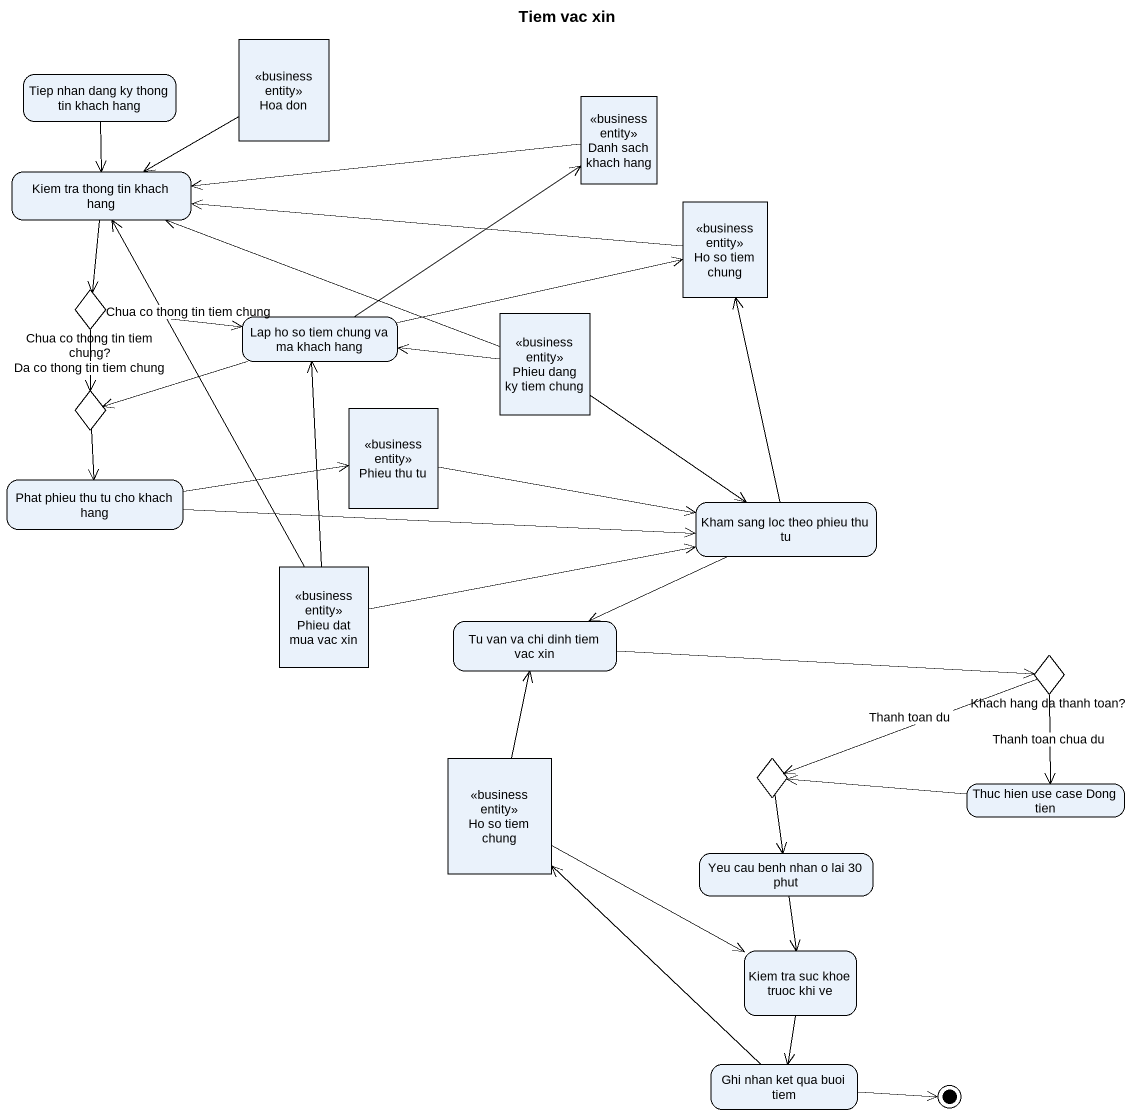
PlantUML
@startuml
title Tiem vac xin
hide empty description
state "Tiep nhan dang ky thong tin khach hang" as Tiep_nhan_dang_ky_thong_tin
state "Hoa don" as Hoa_don <<business entity>>
state "Danh sach khach hang" as Danh_sach_khach_hang <<business entity>>
state "Kiem tra thong tin khach hang" as Kiem_tra_thong_tin_khach
state "Ho so tiem chung" as Ho_so_tiem_chung <<business entity>>
state "Chua co thong tin tiem chung?" as Chua_co_thong_tin_tiem_chung <<choice>>
state "Lap ho so tiem chung va ma khach hang" as Lap_ho_so_tiem_chung_va_ma
state "Phieu dang ky tiem chung" as Phieu_dang_ky_tiem_chung <<business entity>>
state choice1 <<choice>>
state "Phieu thu tu" as Phieu_thu_tu <<business entity>>
state "Phat phieu thu tu cho khach hang" as Phat_phieu_thu_tu_cho_khach
state "Kham sang loc theo phieu thu tu" as Kham_sang_loc_theo_phieu
state "Phieu dat mua vac xin" as Phieu_dat_mua_vac_xin <<business entity>>
state "Tu van va chi dinh tiem vac xin" as Tu_van_va_chi_dinh_tiem_vac
state "Khach hang da thanh toan?" as Khach_hang_da_thanh_toan <<choice>>
state "Ho so tiem chung" as Ho_so_tiem_chung_2 <<business entity>>
state choice2 <<choice>>
state "Thuc hien use case Dong tien" as Thuc_hien_use_case_Dong_tien
state "Yeu cau benh nhan o lai 30 phut" as Yeu_cau_benh_nhan_o_lai_30
state "Kiem tra suc khoe truoc khi ve" as Kiem_tra_suc_khoe_truoc_khi
state "Ghi nhan ket qua buoi tiem" as Ghi_nhan_ket_qua_buoi_tiem
Tiep_nhan_dang_ky_thong_tin --> Kiem_tra_thong_tin_khach
Hoa_don -left-> Kiem_tra_thong_tin_khach
Danh_sach_khach_hang -left-> Kiem_tra_thong_tin_khach
Kiem_tra_thong_tin_khach --> Chua_co_thong_tin_tiem_chung
Ho_so_tiem_chung -left-> Kiem_tra_thong_tin_khach
Chua_co_thong_tin_tiem_chung -right-> Lap_ho_so_tiem_chung_va_ma : Chua co thong tin tiem chung
Chua_co_thong_tin_tiem_chung --> choice1 : Da co thong tin tiem chung
Lap_ho_so_tiem_chung_va_ma -up-> Danh_sach_khach_hang
Lap_ho_so_tiem_chung_va_ma -right-> Ho_so_tiem_chung
Lap_ho_so_tiem_chung_va_ma -left-> choice1
Phieu_dang_ky_tiem_chung -left-> Kiem_tra_thong_tin_khach
Phieu_dang_ky_tiem_chung -left-> Lap_ho_so_tiem_chung_va_ma
Phieu_dang_ky_tiem_chung --> Kham_sang_loc_theo_phieu
choice1 --> Phat_phieu_thu_tu_cho_khach
Phieu_thu_tu -right-> Kham_sang_loc_theo_phieu
Phat_phieu_thu_tu_cho_khach -right-> Phieu_thu_tu
Phat_phieu_thu_tu_cho_khach -right-> Kham_sang_loc_theo_phieu
Kham_sang_loc_theo_phieu -up-> Ho_so_tiem_chung
Kham_sang_loc_theo_phieu -left-> Tu_van_va_chi_dinh_tiem_vac
Phieu_dat_mua_vac_xin -up-> Kiem_tra_thong_tin_khach
Phieu_dat_mua_vac_xin -up-> Lap_ho_so_tiem_chung_va_ma
Phieu_dat_mua_vac_xin -right-> Kham_sang_loc_theo_phieu
Tu_van_va_chi_dinh_tiem_vac -right-> Khach_hang_da_thanh_toan
Khach_hang_da_thanh_toan -left-> choice2 : Thanh toan du
Khach_hang_da_thanh_toan --> Thuc_hien_use_case_Dong_tien : Thanh toan chua du
Ho_so_tiem_chung_2 -up-> Tu_van_va_chi_dinh_tiem_vac
Ho_so_tiem_chung_2 -right-> Kiem_tra_suc_khoe_truoc_khi
choice2 --> Yeu_cau_benh_nhan_o_lai_30
Thuc_hien_use_case_Dong_tien -left-> choice2
Yeu_cau_benh_nhan_o_lai_30 --> Kiem_tra_suc_khoe_truoc_khi
Kiem_tra_suc_khoe_truoc_khi --> Ghi_nhan_ket_qua_buoi_tiem
Ghi_nhan_ket_qua_buoi_tiem -up-> Ho_so_tiem_chung_2
Ghi_nhan_ket_qua_buoi_tiem -right-> [*]
@enduml
